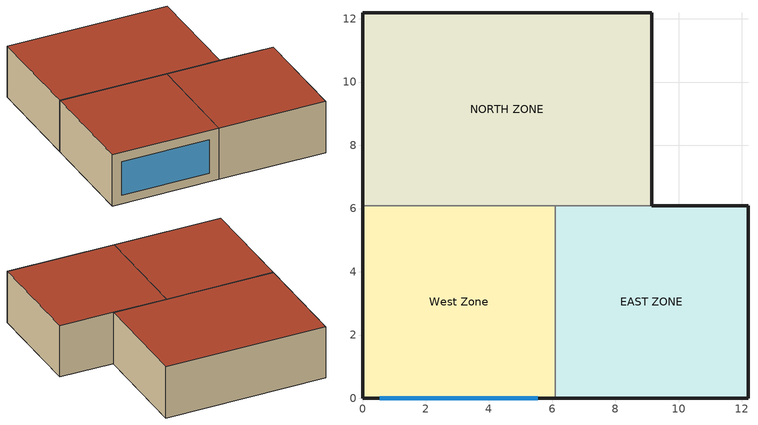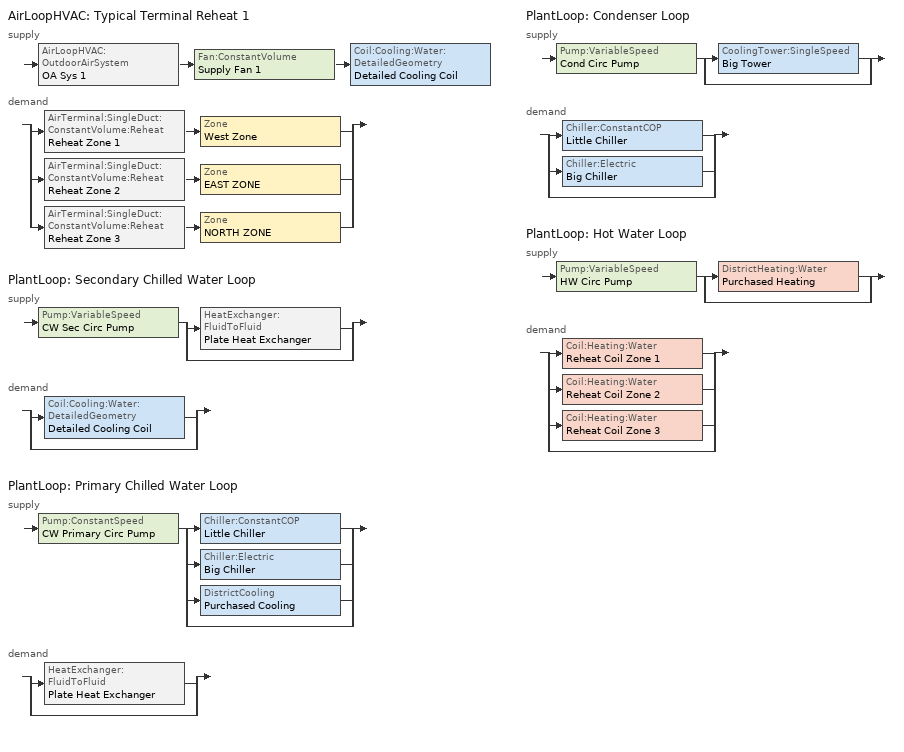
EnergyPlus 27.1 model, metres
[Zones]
West Zone
 floor adiabatic (FLOOR SLAB 8 IN): 0,0 0,6.1 6.1,6.1 6.1,0 z0
 wall outside (EXTWALL80): 0,6.1 0,0 6.1,0 z0:3.05
 wall to NORTH ZONE (PARTITION06): 6.1,6.1 0,6.1 z0:3.05
 wall to EAST ZONE (PARTITION06): 6.1,0 6.1,6.1 z0:3.05
 window (WIN-CON-LIGHT): 0.55,0 5.55,0 z0.5:2.5
 roof outside (ROOF34): 0,6.1 0,0 6.1,0 6.1,6.1 z3.05
EAST ZONE
 floor adiabatic (FLOOR SLAB 8 IN): 6.1,0 6.1,6.1 12.19,6.1 12.19,0 z0
 wall outside (EXTWALL80): 6.1,0 12.19,0 12.19,6.1 9.14,6.1 z0:3.05
 wall to NORTH ZONE (PARTITION06): 9.14,6.1 6.1,6.1 z0:3.05
 roof outside (ROOF34): 6.1,6.1 6.1,0 12.19,0 12.19,6.1 z3.05
NORTH ZONE
 floor adiabatic (FLOOR SLAB 8 IN): 0,6.1 0,12.19 9.14,12.19 9.14,6.1 z0
 wall outside (EXTWALL80): 9.14,6.1 9.14,12.19 0,12.19 0,6.1 z0:3.05
 roof outside (ROOF34): 0,12.19 0,6.1 9.14,6.1 9.14,12.19 z3.05
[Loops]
AirLoopHVAC 'Typical Terminal Reheat 1'
 supply: AirLoopHVAC:OutdoorAirSystem 'OA Sys 1' > Fan:ConstantVolume 'Supply Fan 1' > Coil:Cooling:Water:DetailedGeometry 'Detailed Cooling Coil'
 demand: split
  | AirTerminal:SingleDuct:ConstantVolume:Reheat 'Reheat Zone 1' > Zone 'West Zone'
  | AirTerminal:SingleDuct:ConstantVolume:Reheat 'Reheat Zone 2' > Zone 'EAST ZONE'
  | AirTerminal:SingleDuct:ConstantVolume:Reheat 'Reheat Zone 3' > Zone 'NORTH ZONE'
PlantLoop 'Secondary Chilled Water Loop'
 supply: Pump:VariableSpeed 'CW Sec Circ Pump' > split
  | HeatExchanger:FluidToFluid 'Plate Heat Exchanger'
  | bypass
 demand: split
  | Coil:Cooling:Water:DetailedGeometry 'Detailed Cooling Coil'
  | bypass
PlantLoop 'Primary Chilled Water Loop'
 supply: Pump:ConstantSpeed 'CW Primary Circ Pump' > split
  | Chiller:ConstantCOP 'Little Chiller'
  | Chiller:Electric 'Big Chiller'
  | DistrictCooling 'Purchased Cooling'
  | bypass
 demand: split
  | HeatExchanger:FluidToFluid 'Plate Heat Exchanger'
  | bypass
PlantLoop 'Condenser Loop'
 supply: Pump:VariableSpeed 'Cond Circ Pump' > split
  | CoolingTower:SingleSpeed 'Big Tower'
  | bypass
 demand: split
  | Chiller:ConstantCOP 'Little Chiller'
  | Chiller:Electric 'Big Chiller'
  | bypass
PlantLoop 'Hot Water Loop'
 supply: Pump:VariableSpeed 'HW Circ Pump' > split
  | DistrictHeating:Water 'Purchased Heating'
  | bypass
 demand: split
  | Coil:Heating:Water 'Reheat Coil Zone 1'
  | Coil:Heating:Water 'Reheat Coil Zone 2'
  | Coil:Heating:Water 'Reheat Coil Zone 3'
  | bypass
[Building]
NONE: North Axis {deg}=0; Terrain=Suburbs; Loads Convergence Tolerance Value {W}=0.04; Temperature Convergence Tolerance Value {deltaC}=0.4; Solar Distribution=FullInteriorAndExterior; Maximum Number of Warmup Days=25; Minimum Number of Warmup Days=6
[Site:Location]
CHICAGO_IL_USA TMY2-94846: Latitude {deg}=42; Longitude {deg}=-87.88; Time Zone {hr}=-6; Elevation {m}=190
[SizingPeriod:DesignDay] Day of Month=21; Humidity Condition Type=Wetbulb; Barometric Pressure {Pa}=99063; Rain Indicator=No; Snow Indicator=No; Daylight Saving Time Indicator=No; Solar Model Indicator=ASHRAEClearSky
Name | Month | Day Type | Maximum Dry-Bulb Temperature {C} | Daily Dry-Bulb Temperature Range {deltaC} | Wetbulb or DewPoint at Maximum Dry-Bulb {C} | Wind Speed {m/s} | Wind Direction {deg} | Sky Clearness
CHICAGO_IL_USA Annual Heating 99% Design Conditions DB | 1 | WinterDesignDay | -17.3 | 0 | -17.3 | 4.9 | 270 | 0
CHICAGO_IL_USA Annual Cooling 1% Design Conditions DB/MCWB | 7 | SummerDesignDay | 31.5 | 10.7 | 23 | 5.3 | 230 | 1
[Site:GroundTemperature:BuildingSurface]
20.03, 20.03, 20.13, 20.3, 20.43, 20.52, 20.62, 20.77, 20.78, 20.55, 20.44, 20.2
[Material] Thermal Absorptance=0.9
Name | Roughness | Thickness {m} | Conductivity {W/m-K} | Density {kg/m3} | Specific Heat {J/kg-K} | Solar Absorptance | Visible Absorptance
A1 - 1 IN STUCCO | Smooth | 0.0253898 | 0.691831 | 1858.142 | 836.8 | 0.92 | 0.92
C4 - 4 IN COMMON BRICK | Rough | 0.101498 | 0.726422 | 1922.216 | 836.8 | 0.76 | 0.76
E1 - 3 / 4 IN PLASTER OR GYP BOARD | Smooth | 0.01905 | 0.726422 | 1601.846 | 836.8 | 0.92 | 0.92
C6 - 8 IN CLAY TILE | Smooth | 0.203302 | 0.570761 | 1121.292 | 836.8 | 0.82 | 0.82
C10 - 8 IN HW CONCRETE | MediumRough | 0.203302 | 1.729577 | 2242.585 | 836.8 | 0.65 | 0.65
E2 - 1 / 2 IN SLAG OR STONE | Rough | 0.0127102 | 1.435549 | 881.0155 | 1673.6 | 0.55 | 0.55
E3 - 3 / 8 IN FELT AND MEMBRANE | Rough | 0.00954024 | 0.190253 | 1121.292 | 1673.6 | 0.75 | 0.75
B5 - 1 IN DENSE INSULATION | VeryRough | 0.0253898 | 0.0432394 | 91.30524 | 836.8 | 0.5 | 0.5
C12 - 2 IN HW CONCRETE | MediumRough | 0.0509016 | 1.729577 | 2242.585 | 836.8 | 0.65 | 0.65
[WindowMaterial:Glazing]
WIN-LAY-GLASS-LIGHT: Optical Data Type=SpectralAverage; Thickness {m}=0.003; Solar Transmittance at Normal Incidence=0.9; Front Side Solar Reflectance at Normal Incidence=0.031; Back Side Solar Reflectance at Normal Incidence=0.031; Visible Transmittance at Normal Incidence=0.9; Front Side Visible Reflectance at Normal Incidence=0.05; Back Side Visible Reflectance at Normal Incidence=0.05; Infrared Transmittance at Normal Incidence=0; Front Side Infrared Hemispherical Emissivity=0.84; Back Side Infrared Hemispherical Emissivity=0.84; Conductivity {W/m-K}=0.9
[Construction]
EXTWALL80: A1 - 1 IN STUCCO, C4 - 4 IN COMMON BRICK, E1 - 3 / 4 IN PLASTER OR GYP BOARD
PARTITION06: E1 - 3 / 4 IN PLASTER OR GYP BOARD, C6 - 8 IN CLAY TILE, E1 - 3 / 4 IN PLASTER OR GYP BOARD
FLOOR SLAB 8 IN: C10 - 8 IN HW CONCRETE
ROOF34: E2 - 1 / 2 IN SLAG OR STONE, E3 - 3 / 8 IN FELT AND MEMBRANE, B5 - 1 IN DENSE INSULATION, C12 - 2 IN HW CONCRETE
WIN-CON-LIGHT: WIN-LAY-GLASS-LIGHT
[Zone] Type=1; Multiplier=1; Ceiling Height {m}=autocalculate; Volume {m3}=autocalculate
West Zone; EAST ZONE; NORTH ZONE
[People] Number of People Schedule=OFFICE OCCUPANCY; Number of People Calculation Method=people; Fraction Radiant=0.3; Activity Level Schedule=Activity Sch; Carbon Dioxide Generation Rate {m3/s-W}=3.82E-8; Mean Radiant Temperature Calculation Type=EnclosureAveraged; Work Efficiency Schedule=Work Eff Sch; Clothing Insulation Calculation Method=ClothingInsulationSchedule; Clothing Insulation Schedule=Clothing Sch; Air Velocity Schedule=Air Velo Sch; Thermal Comfort Model 1 Type=FANGER
Name | Zone or ZoneList or Space or SpaceList | Number of People
West Zone | West Zone | 3
EAST ZONE | EAST ZONE | 3
NORTH ZONE | NORTH ZONE | 4
[ElectricEquipment] Schedule=Intermittent; Design Level Calculation Method=EquipmentLevel; Fraction Latent=0; Fraction Radiant=0.3; Fraction Lost=0
Name | Zone or ZoneList or Space or SpaceList | Design Level {W}
West Zone ElecEq 1 | West Zone | 2928.751
EAST ZONE ElecEq 1 | EAST ZONE | 1464.375
NORTH ZONE ElecEq 1 | NORTH ZONE | 2928.751
[Lights] Schedule=Office Lighting; Design Level Calculation Method=LightingLevel; Return Air Fraction=0; Fraction Radiant=0.2; Fraction Visible=0.2; Fraction Replaceable=0
Name | Zone or ZoneList or Space or SpaceList | Lighting Level {W}
EAST ZONE Lights 1 | EAST ZONE | 1464.375
NORTH ZONE Lights 1 | NORTH ZONE | 878.6252
[AirLoopHVAC]
Typical Terminal Reheat 1: Design Supply Air Flow Rate {m3/s}=1.3
[AvailabilityManager:Scheduled]
Reheat System 1 Avail: Schedule=FanAndCoilAvailSched
[PlantLoop] Minimum Loop Flow Rate {m3/s}=0
Name | Fluid Type | Plant Equipment Operation Scheme | Maximum Loop Temperature {C} | Minimum Loop Temperature {C} | Maximum Loop Flow Rate {m3/s} | Plant Loop Volume {m3} | Load Distribution Scheme
Secondary Chilled Water Loop | WATER | CW Sec Loop Operation Scheme List | 98 | 1 | AUTOSIZE | AUTOSIZE | OPTIMAL
Primary Chilled Water Loop | Water | CW Loop Operation | 98 | 1 | 0.0011 | autocalculate | Optimal
Condenser Loop | Water | Tower Loop Operation | 80 | 10 | 0.0011 | autocalculate | SequentialLoad
Hot Water Loop | Water | Hot Water Loop Operation | 100 | 10 | 0.0043 | autocalculate | Optimal
[Pump:VariableSpeed] Design Pump Head {Pa}=300000; Motor Efficiency=.87; Fraction of Motor Inefficiencies to Fluid Stream=0; Coefficient 1 of the Part Load Performance Curve=0; Coefficient 2 of the Part Load Performance Curve=1; Coefficient 3 of the Part Load Performance Curve=0; Coefficient 4 of the Part Load Performance Curve=0; Design Minimum Flow Rate {m3/s}=0; Pump Control Type=INTERMITTENT
Name | Design Maximum Flow Rate {m3/s} | Design Power Consumption {W}
CW Sec Circ Pump; Cond Circ Pump | .0011 | 500
HW Circ Pump | .0043 | 2000
[HeatExchanger:FluidToFluid]
Plate Heat Exchanger: Loop Demand Side Design Flow Rate {m3/s}=0.0011; Loop Supply Side Design Flow Rate {m3/s}=AUTOSIZE; Heat Exchange Model Type=CrossFlowBothUnMixed; Heat Exchanger U-Factor Times Area Value {W/K}=571; Control Type=UncontrolledOn
[Coil:Cooling:Water:DetailedGeometry]
Detailed Cooling Coil: Availability Schedule=CoolingCoilAvailSched; Maximum Water Flow Rate {m3/s}=0.0011; Tube Outside Surface Area {m2}=6.23816; Total Tube Inside Area {m2}=6.20007; Fin Surface Area {m2}=101.716; Minimum Airflow Area {m2}=0.810606; Coil Depth {m}=0.165098; Fin Diameter {m}=0.435072; Fin Thickness {m}=0.00149998; Tube Inside Diameter {m}=0.01445; Tube Outside Diameter {m}=0.0158798; Tube Thermal Conductivity {W/m-K}=385.765; Fin Thermal Conductivity {W/m-K}=203.883; Fin Spacing {m}=0.00181429; Tube Depth Spacing {m}=0.0258998; Number of Tube Rows=6; Number of Tubes per Row=16
[Sizing:Plant]
Secondary Chilled Water Loop: Loop Type=COOLING; Design Loop Exit Temperature {C}=6.67; Loop Design Temperature Difference {deltaC}=5
[SetpointManager:Scheduled] Control Variable=Temperature
Name | Schedule | Setpoint Node or NodeList
CW Sec Loop Setpoint Manager | CW Sec Loop Temp Schedule | CW Sec Supply Outlet Node
Big Chiller Setpoint Manager | CW Loop Temp Schedule | Big Chiller Outlet Node
Little Chiller Setpoint Manager | CW Loop Temp Schedule | Little Chiller Outlet Node
Primary CW Loop Setpoint Manager | CW Loop Temp Schedule | CW Primary Supply Outlet Node
Hot Water Loop Setpoint Manager | HW Loop Temp Schedule | HW Supply Outlet Node
Supply Air Temp Manager | Seasonal Reset Supply Air Temp Sch | Supply Air Temp Nodes
Mixed Air Temp Manager | Seasonal Reset Mixed Air Temp Sch | Mixed Air Nodes
[PlantEquipmentOperationSchemes]
Name | Control Scheme 1 | Control Scheme 1 Schedule | Control Scheme 2 | Control Scheme 2 Schedule
CW Sec Loop Operation Scheme List | CW Sec Operation Scheme | ON
CW Loop Operation | Peak Operation | On Peak | Off Peak Operation | Off Peak
Tower Loop Operation | Year Round Tower Operation | ON
Hot Water Loop Operation | Purchased Only | ON
[PlantEquipmentOperation:CoolingLoad] Load Range 1 Lower Limit {W}=0
CW Sec Operation Scheme: Load Range 1 Upper Limit {W}=1000000000; Range 1 Equipment List=CW Sec Heat Exchanger
Peak Operation: Load Range 1 Upper Limit {W}=25000; Range 1 Equipment List=Chiller Plant; Load Range 2 Lower Limit {W}=25000; Load Range 2 Upper Limit {W}=245000; Range 2 Equipment List=Chiller Plant and Purchased; Load Range 3 Lower Limit {W}=245000; Load Range 3 Upper Limit {W}=500000; Range 3 Equipment List=Purchased Only
Off Peak Operation: Load Range 1 Upper Limit {W}=900000; Range 1 Equipment List=All Chillers
Year Round Tower Operation: Load Range 1 Upper Limit {W}=90000000; Range 1 Equipment List=All Towers
[PlantEquipmentList]
CW Sec Heat Exchanger: Plate Heat Exchanger
Chiller Plant: Little Chiller
Chiller Plant and Purchased: Big Chiller, Purchased Cooling
Purchased Only: Purchased Cooling
All Chillers: Big Chiller, Little Chiller
All Towers: Big Tower
Heating plant: Purchased Heating
[DistrictCooling]
Purchased Cooling: Nominal Capacity {W}=680000
[Chiller:Electric]
Big Chiller: Condenser Type=WaterCooled; Nominal Capacity {W}=45000; Nominal COP {W/W}=2.75; Minimum Part Load Ratio=.15; Maximum Part Load Ratio=1; Optimum Part Load Ratio=.65; Design Condenser Inlet Temperature {C}=29.44; Temperature Rise Coefficient=2.682759; Design Chilled Water Outlet Temperature {C}=6.667; Design Chilled Water Flow Rate {m3/s}=0.0011; Design Condenser Fluid Flow Rate {m3/s}=0.0005; Coefficient 1 of Capacity Ratio Curve=0.944836; Coefficient 2 of Capacity Ratio Curve=-0.0570088; Coefficient 3 of Capacity Ratio Curve=-0.00185486; Coefficient 1 of Power Ratio Curve=1.907846; Coefficient 2 of Power Ratio Curve=-1.20499; Coefficient 3 of Power Ratio Curve=0.263462; Coefficient 1 of Full Load Ratio Curve=0.03303; Coefficient 2 of Full Load Ratio Curve=0.6852; Coefficient 3 of Full Load Ratio Curve=0.2818; Chilled Water Outlet Temperature Lower Limit {C}=5; Chiller Flow Mode=LeavingSetpointModulated
[Chiller:ConstantCOP]
Little Chiller: Nominal Capacity {W}=25000; Nominal COP {W/W}=2.5; Design Chilled Water Flow Rate {m3/s}=0.0011; Design Condenser Water Flow Rate {m3/s}=0.0011; Condenser Type=WaterCooled; Chiller Flow Mode=LeavingSetpointModulated
[Pump:ConstantSpeed]
CW Primary Circ Pump: Design Flow Rate {m3/s}=.0011; Design Pump Head {Pa}=300000; Design Power Consumption {W}=500; Motor Efficiency=.87; Fraction of Motor Inefficiencies to Fluid Stream=0; Pump Control Type=INTERMITTENT
[SetpointManager:FollowOutdoorAirTemperature]
MyCondenserControl: Control Variable=Temperature; Reference Temperature Type=OutdoorAirWetBulb; Offset Temperature Difference {deltaC}=0; Maximum Setpoint Temperature {C}=80; Minimum Setpoint Temperature {C}=10; Setpoint Node or NodeList=Condenser Supply Outlet Node
[CoolingTower:SingleSpeed]
Big Tower: Design Water Flow Rate {m3/s}=.0011; Design Air Flow Rate {m3/s}=16; Design Fan Power {W}=1000; Design U-Factor Times Area Value {W/K}=1750; Free Convection Regime Air Flow Rate {m3/s}=0; Free Convection Regime U-Factor Times Area Value {W/K}=0; Performance Input Method=UFactorTimesAreaAndDesignWaterFlowRate
[PlantEquipmentOperation:HeatingLoad]
Purchased Only: Load Range 1 Lower Limit {W}=0; Load Range 1 Upper Limit {W}=1000000; Range 1 Equipment List=Heating plant
[DistrictHeating:Water]
Purchased Heating: Nominal Capacity {W}=1000000
[ZoneControl:Thermostat] Control Type Schedule=Zone Control Type Sched; Control 1=Heating Setpoint with SB; Control 2=Cooling Setpoint with SB
Name | Zone or ZoneList
Zone 1 Thermostat | West Zone
Zone 2 Thermostat | EAST ZONE
Zone 3 Thermostat | NORTH ZONE
[ThermostatSetpoint:SingleHeating]
Heating Setpoint with SB: Setpoint Temperature Schedule=Heating Setpoints
[ThermostatSetpoint:SingleCooling]
Cooling Setpoint with SB: Setpoint Temperature Schedule=Cooling Setpoints
[Zone equipment]
West Zone: Reheat Zone 1
EAST ZONE: Reheat Zone 2
NORTH ZONE: Reheat Zone 3
[Fan:ConstantVolume]
Supply Fan 1: Availability Schedule=FanAndCoilAvailSched; Fan Total Efficiency=0.7; Pressure Rise {Pa}=600; Maximum Flow Rate {m3/s}=1.3; Motor Efficiency=0.9; Motor In Airstream Fraction=1
[AirTerminal:SingleDuct:ConstantVolume:Reheat] Availability Schedule=FanAndCoilAvailSched; Minimum Hot Water or Steam Flow Rate {m3/s}=0; Convergence Tolerance=0.001
Name | Maximum Air Flow Rate {m3/s} | Reheat Coil | Maximum Hot Water or Steam Flow Rate {m3/s}
Reheat Zone 1 | 0.47 | Reheat Coil Zone 1 | 0.0013
Reheat Zone 2 | 0.36 | Reheat Coil Zone 2 | 0.0012
Reheat Zone 3 | 0.47 | Reheat Coil Zone 3 | 0.0018
[Coil:Heating:Water] Availability Schedule=FanAndCoilAvailSched; U-Factor Times Area Value {W/K}=400; Performance Input Method=UFactorTimesAreaAndDesignWaterFlowRate; Rated Capacity {W}=autosize; Rated Inlet Water Temperature {C}=82.2; Rated Inlet Air Temperature {C}=16.6; Rated Outlet Water Temperature {C}=71.1; Rated Outlet Air Temperature {C}=32.2
Name | Maximum Water Flow Rate {m3/s}
Reheat Coil Zone 1 | 0.0013
Reheat Coil Zone 2 | 0.0012
Reheat Coil Zone 3 | 0.0018
[Controller:WaterCoil]
Main Cooling Coil Controller: Control Variable=Temperature; Action=Reverse; Actuator Variable=FLOW; Controller Convergence Tolerance {deltaC}=0.1; Maximum Actuated Flow {m3/s}=0.0011; Minimum Actuated Flow {m3/s}=0
[Controller:OutdoorAir]
OA Controller 1: Minimum Outdoor Air Flow Rate {m3/s}=0.4333; Maximum Outdoor Air Flow Rate {m3/s}=1.3; Economizer Control Type=FixedDryBulb; Economizer Control Action Type=ModulateFlow; Economizer Maximum Limit Dry-Bulb Temperature {C}=19; Economizer Minimum Limit Dry-Bulb Temperature {C}=4; Lockout Type=NoLockout; Minimum Limit Type=FixedMinimum
[Schedule:Compact]
ACTIVITY SCH: Through: 12/31, For: Alldays, Until: 24:00, 131.8
WORK EFF SCH: Through: 12/31, For: Alldays, Until: 24:00, 0
CLOTHING SCH; ON: Through: 12/31, For: Alldays, Until: 24:00, 1
AIR VELO SCH: Through: 12/31, For: Alldays, Until: 24:00, 0.14
Office Occupancy: Through: 12/31, For: Weekdays SummerDesignDay, Until: 6:00, 0, Until: 7:00, 0.1, Until: 8:00, 0.5, Until: 12:00, 1, Until: 13:00, 0.5, Until: 16:00, 1, Until: 17:00, 0.5, Until: 18:00, 0.1, Until: 24:00, 0, For: Weekends Holidays WinterDesignDay CustomDay1 CustomDay2, Until: 24:00, 0
Intermittent: Through: 12/31, For: Weekdays SummerDesignDay, Until: 8:00, 0, Until: 18:00, 1, Until: 24:00, 0, For: Weekends Holidays WinterDesignDay CustomDay1 CustomDay2, Until: 24:00, 0
Office Lighting: Through: 12/31, For: Weekdays SummerDesignDay, Until: 6:00, 0.05, Until: 7:00, 0.2, Until: 17:00, 1, Until: 18:00, 0.5, Until: 24:00, 0.05, For: Weekends Holidays WinterDesignDay CustomDay1 CustomDay2, Until: 24:00, 0.05
SEASONAL RESET SUPPLY AIR TEMP SCH: Through: 3/31, For: Alldays, Until: 24:00, 16, Through: 9/30, For: Alldays, Until: 24:00, 13, Through: 12/31, For: Alldays, Until: 24:00, 16
SEASONAL RESET MIXED AIR TEMP SCH: Through: 3/31, For: Alldays, Until: 24:00, 14, Through: 9/30, For: Alldays, Until: 24:00, 11, Through: 12/31, For: Alldays, Until: 24:00, 14
HW LOOP TEMP SCHEDULE: Through: 12/31, For: Alldays, Until: 24:00, 60
FANANDCOILAVAILSCHED: Through: 3/31, For: Alldays, Until: 24:00, 1, Through: 9/30, For: Weekdays SummerDesignDay WinterDesignDay, Until: 7:00, 0, Until: 17:00, 1, Until: 24:00, 0, For: Weekends Holidays CustomDay1 CustomDay2, Until: 24:00, 0, Through: 12/31, For: Alldays, Until: 24:00, 1
COOLINGCOILAVAILSCHED: Through: 3/31, For: Alldays, Until: 24:00, 0, Through: 9/30, For: Weekdays SummerDesignDay WinterDesignDay, Until: 7:00, 0, Until: 17:00, 1, Until: 24:00, 0, For: Weekends Holidays CustomDay1 CustomDay2, Until: 24:00, 0, Through: 12/31, For: Alldays, Until: 24:00, 0
HEATING SETPOINTS: Through: 12/31, For: Alldays, Until: 7:00, 15, Until: 17:00, 20, Until: 24:00, 15
COOLING SETPOINTS: Through: 12/31, For: Alldays, Until: 7:00, 30, Until: 17:00, 24, Until: 24:00, 30
ZONE CONTROL TYPE SCHED: Through: 3/31, For: Alldays, Until: 24:00, 1, Through: 9/30, For: Alldays, Until: 24:00, 2, Through: 12/31, For: Alldays, Until: 24:00, 1
CW Sec Loop Temp Schedule: Through: 12/31, For: AllDays, Until: 24:00, 6.67
CW LOOP TEMP SCHEDULE: Through: 12/31, For: Alldays, Until: 24:00, 6.67
ON PEAK: Through: 12/31, For: Alldays, Until: 9:00, 0, Until: 18:00, 1, Until: 24:00, 0
OFF PEAK: Through: 12/31, For: Alldays, Until: 9:00, 1, Until: 18:00, 0, Until: 24:00, 1
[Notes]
PlantApplicationsGuide_Example3.idf
Basic file description:  1 story building divided into 3 interior conditioned zones. Roof with no plenum.
No ground contact with floor. Outdoor air is modulated based on occupancy and floor area.
Highlights:              This file tests a primary-secondary pumping system.  This simulates a variable flow secondary loop connected
to a constant flow primary loop with a heat exchanger to allow flow interacton.
Simulation Location/Run: CHICAGO_IL_USA TMY2-94846, 2 design days, 1 run periods,
Run Control executes the design days and the run period.
Location:                Chicago, IL
Design Days:             CHICAGO_IL_USA Annual Heating 99% Design Conditions DB, MaxDB= -17.3°C
CHICAGO_IL_USA Annual Cooling 1% Design Conditions, MaxDB=  31.5°C MCWB=  23.0°C
Run Period (Weather File): Winter 7/1 - 7/31, CHICAGO_IL_USA TMY2-94846
Run Control:             No zone or system sizing, design day simulation.
Building: Single floor rectangular L-shaped building 40 ft south wall, 40 ft west wall, zone height 10 feet.
There is a single window in West Zone's south wall. The walls are 1 in stucco over 4 in common brick
and gypboard. The roof is a built up roof with 1/2 in stone over 3/8 in felt over 1 in dense insulation
supported by 2 in heavy weight concrete. The window is single pane 3mm clear.
The window to wall ratio is approximately 0.07.
The building is oriented due north.
Floor Area:        130.1 m2 (1403 ft2)
Number of Stories: 1
Zone Description Details:
|       West         |         East           |    window = *
Internal gains description:     ZONE West      - lighting is 0 watts, equip is 2928.751 watts, 3 occupants
Internal gains description:     ZONE North     - lighting is 878.6252 watts, equip is 2928.751 watts, 4 occupants
Internal gains description:     ZONE East      - lighting is 1464.375 watts, equip is 1464.375 watts, 3 occupants
Interzone Surfaces:             3 interzone surfaces (see diagram)
Internal Mass:                  None
Detached Shading:               None
Daylight:                       None
Natural Ventilation:            None
Compact Schedules:              Yes
Solair Distribution:            FullInteriorAndExterior
HVAC:                           3 zone terminal reheat system using single constant volume air loop. Central chilled
water coil scheduled to provide 16 C winter and 13 C summer supply air temperature.
Terminal reheat coils trim supply air temperature to meet zone thermostat set point.
Thermostat setting at 20 C in winter with 15 C set back temperature, 24 C in summer
with 30 C set back temperature. Cooling coil off in winter, reheat coil on all year.
This simulates a variable flow secondary loop connected
to a constant flow primary loop with a common pipe allowing flow between the loops.
Zonal Equipment:                AirTerminal:SingleDuct:ConstantVolume:Reheat
Central Air Handling Equipment: Yes
System Equipment Autosize:      No (chilled water, condenser, and hot water loop volumes are autosized)
Purchased Cooling:              No
Purchased Heating:              No
Purchased Chilled Water:        Yes (only used if alternate priority control equipment list is selected)
Purchased Hot Water:            Yes
Coils:                          Coil:Cooling:Water:DetailedGeometry
Pumps:                          Pump:VariableSpeed
Boilers:                        None
Chillers:                       Chiller:Electric (PlantEquipmentOperation:CoolingLoad set up for electric chiller only)
Chiller:ConstantCOP or DistrictCooling may be used if desired in various
combinations by changing priority control equipment list name in
PlantEquipmentOperation:CoolingLoad object.
Towers:                         CoolingTower:SingleSpeed
Standard Reports:               None
Timestep or Hourly Variables:   Timestep
Time bins Report:               None
HTML Report:                    None
Environmental Emissions:        None
Utility Tariffs:                None
